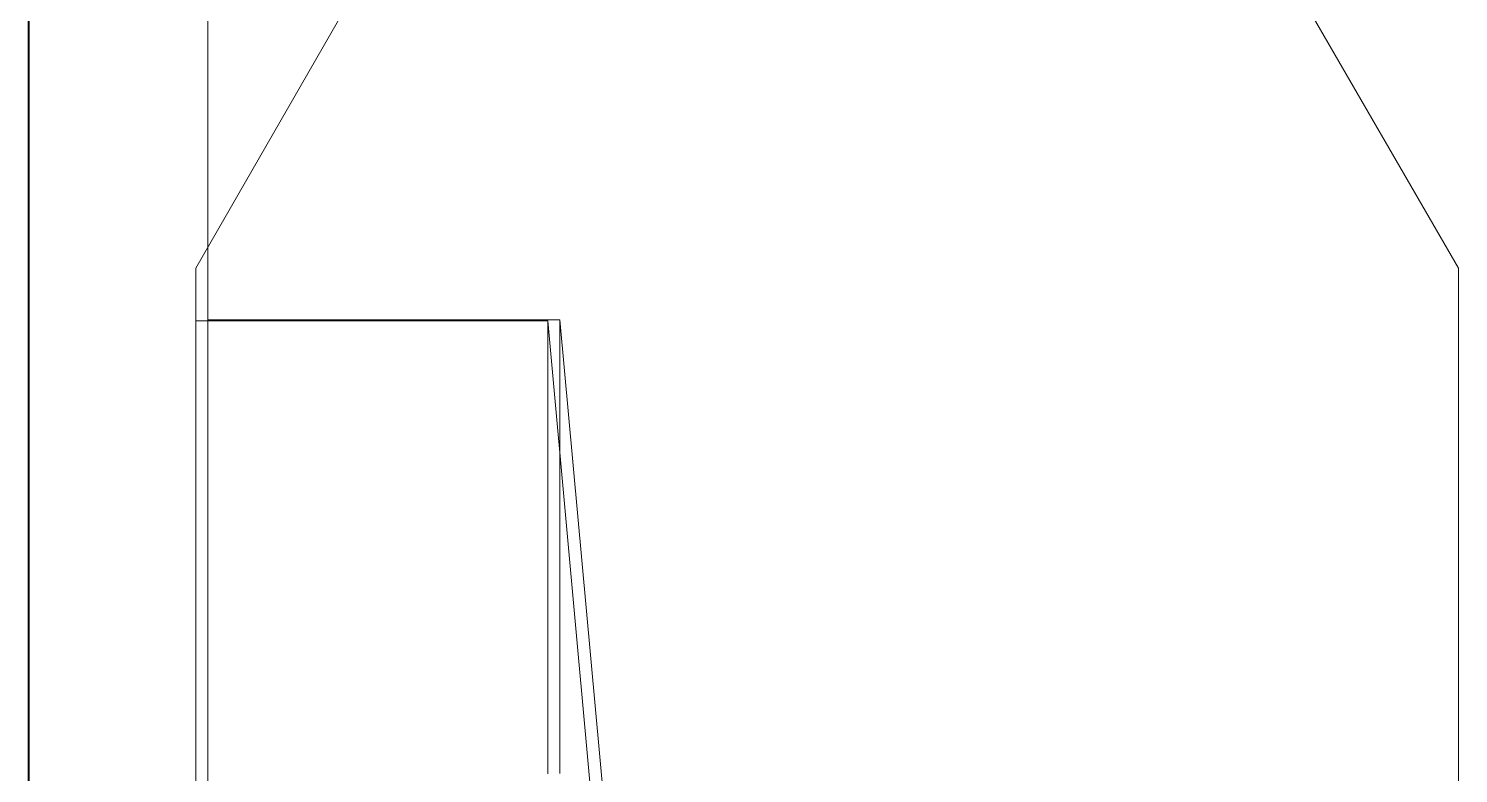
# Model space of a CAD drawing. Extents: x 65572 to 72871, y 30718 to 33858.
# Drawn here: x 66842.891 to 66846.878, y 32305.492 to 32307.57 of the extents above; entities that cross this region are included whole.
import ezdxf

# ---------------------------------------------------------------- set-up
doc = ezdxf.new("R2010")
doc.units = 0
doc.header["$LTSCALE"] = 0.5
doc.header["$MEASUREMENT"] = 0
doc.layers.get('0').update_dxf_attribs({"color": 20, "linetype": 'CONTINUOUS'})
for name, color, linetype, lineweight in [('Framing', 142, 'CONTINUOUS', 13), ('Layout', 154, 'CONTINUOUS', 5), ('Structure', 7, 'CONTINUOUS', 40)]:
    doc.layers.add(name, color=color, linetype=linetype, lineweight=lineweight)

# ---------------------------------------------------------------- blocks, each defined once
blk = doc.blocks.new('12fstg01')
at = {"color": 0, "linetype": 'ByBlock'}
for p, q in [((0.088569, 0.056002), (0.119707, 0.073992)), ((0.119707, 0.073992), (0.163991, 0.073992)), ((0.119707, 0), (0.088569, 0.017898)), ((0.119707, 0), (0.163991, 0))]:
    blk.add_line(p, q, dxfattribs=at)

msp = doc.modelspace()

# ---------------------------------------------------------------- linework, layer by layer
at = {"layer": 'Framing'}
msp.add_line((66843.390623, 32435.914212), (66843.390623, 32239.968035), dxfattribs=at)
at = {"layer": 'Layout', "linetype": 'ByBlock'}
for p, q in [((66843.390623, 32306.757581), (66844.372352, 32306.757581)), ((66845.372352, 32295.757581), (66844.372352, 32306.757581)), ((66843.356537, 32306.755023), (66844.338271, 32306.755023)), ((66844.338271, 32306.755023), (66845.338276, 32295.754969))]:
    msp.add_line(p, q, dxfattribs=at)
msp.add_lwpolyline([(66844.372352, 32306.757581), (66844.372352, 32306.757235), (66844.372352, 32306.756888), (66844.372352, 32306.756542), (66844.372352, 32306.756195), (66844.372352, 32306.755849), (66844.372352, 32306.755502), (66844.372352, 32306.755156), (66844.372352, 32306.754809), (66844.372352, 32306.754463), (66844.372352, 32306.754117), (66844.372352, 32306.75377), (66844.372352, 32306.753424), (66844.372352, 32306.753077), (66844.372352, 32306.752731), (66844.372352, 32306.752384), (66844.372352, 32306.752038), (66844.372352, 32306.751691), (66844.372352, 32306.751345), (66844.372352, 32306.750998), (66844.372352, 32306.750652), (66844.372352, 32306.750306), (66844.372352, 32306.749959), (66844.372352, 32306.749613), (66844.372352, 32306.749266), (66844.372352, 32306.74892), (66844.372352, 32306.748573), (66844.372352, 32306.748227), (66844.372352, 32306.74788), (66844.372352, 32306.747534), (66844.372352, 32306.747187), (66844.372352, 32306.746841), (66844.372352, 32306.746494), (66844.372352, 32306.746148), (66844.372352, 32306.745802), (66844.372352, 32306.745455), (66844.372352, 32306.745109), (66844.372352, 32306.744762), (66844.372352, 32306.744416), (66844.372352, 32306.744069), (66844.372352, 32306.743723), (66844.372352, 32306.743376), (66844.372352, 32306.74303), (66844.372352, 32306.742683), (66844.372352, 32306.742337), (66844.372352, 32306.741991), (66844.372352, 32306.741644), (66844.372352, 32306.741298), (66844.372352, 32306.740951), (66844.372352, 32306.740605), (66844.372352, 32306.740258), (66844.372352, 32306.739912), (66844.372352, 32306.739565), (66844.372352, 32306.739219), (66844.372352, 32306.738872), (66844.372352, 32306.738526), (66844.372352, 32306.73818), (66844.372352, 32306.737833), (66844.372352, 32306.737487), (66844.372352, 32306.73714), (66844.372352, 32306.736794), (66844.372352, 32306.736447), (66844.372352, 32306.736101), (66844.372352, 32306.735754), (66844.372352, 32306.735408), (66844.372352, 32306.735061), (66844.372352, 32306.734715), (66844.372352, 32306.734368), (66844.372352, 32306.734022), (66844.372352, 32306.733676), (66844.372352, 32306.733329), (66844.372352, 32306.732983), (66844.372352, 32306.732636), (66844.372352, 32306.73229), (66844.372352, 32306.731943), (66844.372352, 32306.731597), (66844.372352, 32306.73125), (66844.372352, 32306.730904), (66844.372352, 32306.730557), (66844.372352, 32306.730211), (66844.372352, 32306.729865), (66844.372352, 32306.729518), (66844.372352, 32306.729172), (66844.372352, 32306.728825), (66844.372352, 32306.728479), (66844.372352, 32306.728132), (66844.372352, 32306.727786), (66844.372352, 32306.727439), (66844.372352, 32306.727093), (66844.372352, 32306.726746), (66844.372352, 32306.7264), (66844.372352, 32306.726053), (66844.372352, 32306.725707), (66844.372352, 32306.725361), (66844.372352, 32306.725014), (66844.372352, 32306.724668), (66844.372352, 32306.724321), (66844.372352, 32306.723975), (66844.372352, 32306.723628), (66844.372352, 32306.723282), (66844.372352, 32306.722935), (66844.372352, 32306.722589), (66844.372352, 32306.722242), (66844.372352, 32306.721896), (66844.372352, 32306.72155), (66844.372352, 32306.721203), (66844.372352, 32306.720857), (66844.372352, 32306.72051), (66844.372352, 32306.720164), (66844.372352, 32306.719817), (66844.372352, 32306.719471), (66844.372352, 32306.719124), (66844.372352, 32306.718778), (66844.372352, 32306.718431), (66844.372352, 32306.718085), (66844.372352, 32306.717739), (66844.372352, 32306.717392), (66844.372352, 32306.717046), (66844.372352, 32306.716699), (66844.372352, 32306.716353), (66844.372352, 32306.716006), (66844.372352, 32306.71566), (66844.372352, 32306.715313), (66844.372352, 32306.714967), (66844.372352, 32306.71462), (66844.372352, 32306.714274), (66844.372352, 32306.713927), (66844.372352, 32306.713581), (66844.372352, 32306.713235), (66844.372352, 32306.712888), (66844.372352, 32306.712542), (66844.372352, 32306.712195), (66844.372352, 32306.711849), (66844.372352, 32306.711502), (66844.372352, 32306.711156), (66844.372352, 32306.710809), (66844.372352, 32306.710463), (66844.372352, 32306.710116), (66844.372352, 32306.70977), (66844.372352, 32306.709424), (66844.372352, 32306.709077), (66844.372352, 32306.708731), (66844.372352, 32306.708384), (66844.372352, 32306.708038), (66844.372352, 32306.707691), (66844.372352, 32306.707345), (66844.372352, 32306.706998), (66844.372352, 32306.706652), (66844.372352, 32306.706305), (66844.372352, 32306.705959), (66844.372352, 32306.705613), (66844.372352, 32306.705266), (66844.372352, 32306.70492), (66844.372352, 32306.704573), (66844.372352, 32306.704227), (66844.372352, 32306.70388), (66844.372352, 32306.703534), (66844.372352, 32306.703187), (66844.372352, 32306.702841), (66844.372352, 32306.702494), (66844.372352, 32306.702148), (66844.372352, 32306.701801), (66844.372352, 32306.701455), (66844.372352, 32306.701109), (66844.372352, 32306.700762), (66844.372352, 32306.700416), (66844.372352, 32306.700069), (66844.372352, 32306.699723), (66844.372352, 32306.699376), (66844.372352, 32306.69903), (66844.372352, 32306.698683), (66844.372352, 32306.698337), (66844.372352, 32306.69799), (66844.372352, 32306.697644), (66844.372352, 32306.697298), (66844.372352, 32306.696951), (66844.372352, 32306.696605), (66844.372352, 32306.696258), (66844.372352, 32306.695912), (66844.372352, 32306.695565), (66844.372352, 32306.695219), (66844.372352, 32306.694872), (66844.372352, 32306.694526), (66844.372352, 32306.694179), (66844.372352, 32306.693833), (66844.372352, 32306.693486), (66844.372352, 32306.69314), (66844.372352, 32306.692794), (66844.372352, 32306.692447), (66844.372352, 32306.692101), (66844.372352, 32306.691754), (66844.372352, 32306.691408), (66844.372352, 32306.691061), (66844.372352, 32306.690715), (66844.372352, 32306.690368), (66844.372352, 32306.690022), (66844.372352, 32306.689675), (66844.372352, 32306.689329), (66844.372352, 32306.688983), (66844.372352, 32306.688636), (66844.372352, 32306.68829), (66844.372352, 32306.687943), (66844.372352, 32306.687597), (66844.372352, 32306.68725), (66844.372352, 32306.686904), (66844.372352, 32306.686557), (66844.372352, 32306.686211), (66844.372352, 32306.685864), (66844.372352, 32306.685518), (66844.372352, 32306.685172), (66844.372352, 32306.684825), (66844.372352, 32306.684479), (66844.372352, 32306.684132), (66844.372352, 32306.683786), (66844.372352, 32306.683439), (66844.372352, 32306.683093), (66844.372352, 32306.682746), (66844.372352, 32306.6824), (66844.372352, 32306.681906), (66844.372352, 32306.680871), (66844.372352, 32306.679836), (66844.372352, 32306.678801), (66844.372352, 32306.677766), (66844.372352, 32306.676731), (66844.372352, 32306.675696), (66844.372352, 32306.674661), (66844.372352, 32306.673626), (66844.372352, 32306.672591), (66844.372352, 32306.671556), (66844.372352, 32306.670521), (66844.372352, 32306.669486), (66844.372352, 32306.668451), (66844.372352, 32306.667416), (66844.372352, 32306.666381), (66844.372352, 32306.665346), (66844.372352, 32306.664311), (66844.372352, 32306.663276), (66844.372352, 32306.662241), (66844.372352, 32306.661206), (66844.372352, 32306.660171), (66844.372352, 32306.659136), (66844.372352, 32306.6581), (66844.372352, 32306.657065), (66844.372352, 32306.65603), (66844.372352, 32306.654995), (66844.372352, 32306.65396), (66844.372352, 32306.652925), (66844.372352, 32306.65189), (66844.372352, 32306.650855), (66844.372352, 32306.64982), (66844.372352, 32306.648785), (66844.372352, 32306.64775), (66844.372352, 32306.646715), (66844.372352, 32306.64568), (66844.372352, 32306.644645), (66844.372352, 32306.64361), (66844.372352, 32306.642575), (66844.372352, 32306.64154), (66844.372352, 32306.640505), (66844.372352, 32306.63947), (66844.372352, 32306.638435), (66844.372352, 32306.6374), (66844.372352, 32306.636365), (66844.372352, 32306.63533), (66844.372352, 32306.634295), (66844.372352, 32306.63326), (66844.372352, 32306.632225), (66844.372352, 32306.63119), (66844.372352, 32306.630155), (66844.372352, 32306.62912), (66844.372352, 32306.628085), (66844.372352, 32306.62705), (66844.372352, 32306.626015), (66844.372352, 32306.62498), (66844.372352, 32306.623945), (66844.372352, 32306.62291), (66844.372352, 32306.621875), (66844.372352, 32306.62084), (66844.372352, 32306.619805), (66844.372352, 32306.61877), (66844.372352, 32306.617735), (66844.372352, 32306.6167), (66844.372352, 32306.615665), (66844.372352, 32306.61463), (66844.372352, 32306.613595), (66844.372352, 32306.61256), (66844.372352, 32306.611525), (66844.372352, 32306.61049), (66844.372352, 32306.609455), (66844.372352, 32306.60842), (66844.372352, 32306.607385), (66844.372352, 32306.60635), (66844.372352, 32306.605315), (66844.372352, 32306.60428), (66844.372352, 32306.603245), (66844.372352, 32306.60221), (66844.372352, 32306.601175), (66844.372352, 32306.60014), (66844.372352, 32306.599105), (66844.372352, 32306.59807), (66844.372352, 32306.597035), (66844.372352, 32306.596), (66844.372352, 32306.594965), (66844.372352, 32306.59393), (66844.372352, 32306.592895), (66844.372352, 32306.59186), (66844.372352, 32306.590824), (66844.372352, 32306.589789), (66844.372352, 32306.588754), (66844.372352, 32306.587719), (66844.372352, 32306.586684), (66844.372352, 32306.585649), (66844.372352, 32306.584614), (66844.372352, 32306.583579), (66844.372352, 32306.582544), (66844.372352, 32306.581509), (66844.372352, 32306.580474), (66844.372352, 32306.579439), (66844.372352, 32306.578404), (66844.372352, 32306.577369), (66844.372352, 32306.576334), (66844.372352, 32306.575299), (66844.372352, 32306.574264), (66844.372352, 32306.573229), (66844.372352, 32306.572194), (66844.372352, 32306.571159), (66844.372352, 32306.570124), (66844.372352, 32306.569089), (66844.372352, 32306.568054), (66844.372352, 32306.567019), (66844.372352, 32306.565984), (66844.372352, 32306.564949), (66844.372352, 32306.563914), (66844.372352, 32306.562879), (66844.372352, 32306.561844), (66844.372352, 32306.560809), (66844.372352, 32306.559774), (66844.372352, 32306.558739), (66844.372352, 32306.557704), (66844.372352, 32306.556669), (66844.372352, 32306.555634), (66844.372352, 32306.554599), (66844.372352, 32306.553564), (66844.372352, 32306.552529), (66844.372352, 32306.551494), (66844.372352, 32306.550459), (66844.372352, 32306.549424), (66844.372352, 32306.548389), (66844.372352, 32306.547354), (66844.372352, 32306.546319), (66844.372352, 32306.545284), (66844.372352, 32306.544249), (66844.372352, 32306.543214), (66844.372352, 32306.542179), (66844.372352, 32306.541144), (66844.372352, 32306.540109), (66844.372352, 32306.539074), (66844.372352, 32306.538039), (66844.372352, 32306.537004), (66844.372352, 32306.535969), (66844.372352, 32306.534934), (66844.372352, 32306.533899), (66844.372352, 32306.532864), (66844.372352, 32306.531829), (66844.372352, 32306.530794), (66844.372352, 32306.529759), (66844.372352, 32306.528724), (66844.372352, 32306.527689), (66844.372352, 32306.526654), (66844.372352, 32306.525619), (66844.372352, 32306.524584), (66844.372352, 32306.523548), (66844.372352, 32306.522513), (66844.372352, 32306.521478), (66844.372352, 32306.520443), (66844.372352, 32306.519408), (66844.372352, 32306.518373), (66844.372352, 32306.517338), (66844.372352, 32306.516303), (66844.372352, 32306.515268), (66844.372352, 32306.514233), (66844.372352, 32306.513198), (66844.372352, 32306.512163), (66844.372352, 32306.511128), (66844.372352, 32306.510093), (66844.372352, 32306.509058), (66844.372352, 32306.508023), (66844.372352, 32306.506988), (66844.372352, 32306.505953), (66844.372352, 32306.504918), (66844.372352, 32306.503883), (66844.372352, 32306.502848), (66844.372352, 32306.501813), (66844.372352, 32306.500778), (66844.372352, 32306.499743), (66844.372352, 32306.498708), (66844.372352, 32306.497673), (66844.372352, 32306.496638), (66844.372352, 32306.495603), (66844.372352, 32306.494568), (66844.372352, 32306.493533), (66844.372352, 32306.492498), (66844.372352, 32306.491463), (66844.372352, 32306.490428), (66844.372352, 32306.489393), (66844.372352, 32306.488358), (66844.372352, 32306.487323), (66844.372352, 32306.486288), (66844.372352, 32306.485253), (66844.372352, 32306.484218), (66844.372352, 32306.483183), (66844.372352, 32306.482148), (66844.372352, 32306.481113), (66844.372352, 32306.480078), (66844.372352, 32306.479043), (66844.372352, 32306.478008), (66844.372352, 32306.476973), (66844.372352, 32306.475938), (66844.372352, 32306.474903), (66844.372352, 32306.473868), (66844.372352, 32306.472833), (66844.372352, 32306.471798), (66844.372352, 32306.470763), (66844.372352, 32306.469728), (66844.372352, 32306.468693), (66844.372352, 32306.467658), (66844.372352, 32306.466623), (66844.372352, 32306.465588), (66844.372352, 32306.464553), (66844.372352, 32306.463518), (66844.372352, 32306.462483), (66844.372352, 32306.461448), (66844.372352, 32306.460413), (66844.372352, 32306.459378), (66844.372352, 32306.458343), (66844.372352, 32306.457308), (66844.372352, 32306.455983), (66844.372352, 32306.454272), (66844.372352, 32306.452562), (66844.372352, 32306.450851), (66844.372352, 32306.449141), (66844.372352, 32306.44743), (66844.372352, 32306.44572), (66844.372352, 32306.444009), (66844.372352, 32306.442299), (66844.372352, 32306.440588), (66844.372352, 32306.438877), (66844.372352, 32306.437167), (66844.372352, 32306.435456), (66844.372352, 32306.433746), (66844.372352, 32306.432035), (66844.372352, 32306.430325), (66844.372352, 32306.428614), (66844.372352, 32306.426903), (66844.372352, 32306.425193), (66844.372352, 32306.423482), (66844.372352, 32306.421772), (66844.372352, 32306.420061), (66844.372352, 32306.418351), (66844.372352, 32306.41664), (66844.372352, 32306.41493), (66844.372352, 32306.413219), (66844.372352, 32306.411508), (66844.372352, 32306.409798), (66844.372352, 32306.408087), (66844.372352, 32306.406377), (66844.372352, 32306.404666), (66844.372352, 32306.402956), (66844.372352, 32306.401245), (66844.372352, 32306.399535), (66844.372352, 32306.397824), (66844.372352, 32306.396113), (66844.372352, 32306.394403), (66844.372352, 32306.392692), (66844.372352, 32306.390982), (66844.372352, 32306.389271), (66844.372352, 32306.387561), (66844.372352, 32306.38585), (66844.372352, 32306.38414), (66844.372352, 32306.382429), (66844.372352, 32306.380718), (66844.372352, 32306.379008), (66844.372352, 32306.377297), (66844.372352, 32306.375587), (66844.372352, 32306.373876), (66844.372352, 32306.372166), (66844.372352, 32306.370455), (66844.372352, 32306.368745), (66844.372352, 32306.367034), (66844.372352, 32306.365323), (66844.372352, 32306.363613), (66844.372352, 32306.361902), (66844.372352, 32306.360192), (66844.372352, 32306.358481), (66844.372352, 32306.356771), (66844.372352, 32306.35506), (66844.372352, 32306.35335), (66844.372352, 32306.351639), (66844.372352, 32306.349928), (66844.372352, 32306.348218), (66844.372352, 32306.346507), (66844.372352, 32306.344797), (66844.372352, 32306.343086), (66844.372352, 32306.341376), (66844.372352, 32306.339665), (66844.372352, 32306.337955), (66844.372352, 32306.336244), (66844.372352, 32306.334533), (66844.372352, 32306.332823), (66844.372352, 32306.331112), (66844.372352, 32306.329402), (66844.372352, 32306.327691), (66844.372352, 32306.325981), (66844.372352, 32306.32427), (66844.372352, 32306.322559), (66844.372352, 32306.320849), (66844.372352, 32306.319138), (66844.372352, 32306.317428), (66844.372352, 32306.315717), (66844.372352, 32306.314007), (66844.372352, 32306.312296), (66844.372352, 32306.310586), (66844.372352, 32306.308875), (66844.372352, 32306.307164), (66844.372352, 32306.305454), (66844.372352, 32306.303743), (66844.372352, 32306.302033), (66844.372352, 32306.300322), (66844.372352, 32306.298612), (66844.372352, 32306.296901), (66844.372352, 32306.295191), (66844.372352, 32306.29348), (66844.372352, 32306.291769), (66844.372352, 32306.290059), (66844.372352, 32306.288348), (66844.372352, 32306.286638), (66844.372352, 32306.284927), (66844.372352, 32306.283217), (66844.372352, 32306.281506), (66844.372352, 32306.279796), (66844.372352, 32306.278085), (66844.372352, 32306.276374), (66844.372352, 32306.274664), (66844.372352, 32306.272953), (66844.372352, 32306.271243), (66844.372352, 32306.269532), (66844.372352, 32306.267822), (66844.372352, 32306.266111), (66844.372352, 32306.264401), (66844.372352, 32306.26269), (66844.372352, 32306.260979), (66844.372352, 32306.259269), (66844.372352, 32306.257558), (66844.372352, 32306.255848), (66844.372352, 32306.254137), (66844.372352, 32306.252427), (66844.372352, 32306.250716), (66844.372352, 32306.249006), (66844.372352, 32306.247295), (66844.372352, 32306.245584), (66844.372352, 32306.243874), (66844.372352, 32306.242163), (66844.372352, 32306.240453), (66844.372352, 32306.238742), (66844.372352, 32306.237032), (66844.372352, 32306.235321), (66844.372352, 32306.23361), (66844.372352, 32306.2319), (66844.372352, 32306.230189), (66844.372352, 32306.228479), (66844.372352, 32306.226768), (66844.372352, 32306.225058), (66844.372352, 32306.223347), (66844.372352, 32306.221637), (66844.372352, 32306.219926), (66844.372352, 32306.218215), (66844.372352, 32306.216505), (66844.372352, 32306.214794), (66844.372352, 32306.213084), (66844.372352, 32306.211373), (66844.372352, 32306.209663), (66844.372352, 32306.207952), (66844.372352, 32306.206242), (66844.372352, 32306.204531), (66844.372352, 32306.20282), (66844.372352, 32306.20111), (66844.372352, 32306.199399), (66844.372352, 32306.197689), (66844.372352, 32306.195978), (66844.372352, 32306.194268), (66844.372352, 32306.192557), (66844.372352, 32306.190847), (66844.372352, 32306.189136), (66844.372352, 32306.187425), (66844.372352, 32306.185715), (66844.372352, 32306.184004), (66844.372352, 32306.182294), (66844.372352, 32306.180583), (66844.372352, 32306.178873), (66844.372352, 32306.177162), (66844.372352, 32306.175452), (66844.372352, 32306.173741), (66844.372352, 32306.17203), (66844.372352, 32306.17032), (66844.372352, 32306.168609), (66844.372352, 32306.166899), (66844.372352, 32306.165188), (66844.372352, 32306.163478), (66844.372352, 32306.161767), (66844.372352, 32306.160057), (66844.372352, 32306.158346), (66844.372352, 32306.156635), (66844.372352, 32306.154925), (66844.372352, 32306.153214), (66844.372352, 32306.151504), (66844.372352, 32306.149793), (66844.372352, 32306.148083), (66844.372352, 32306.146372), (66844.372352, 32306.144662), (66844.372352, 32306.142951), (66844.372352, 32306.14124), (66844.372352, 32306.13953), (66844.372352, 32306.137819), (66844.372352, 32306.136109), (66844.372352, 32306.134398), (66844.372352, 32306.132688), (66844.372352, 32306.130977), (66844.372352, 32306.129266), (66844.372352, 32306.127556), (66844.372352, 32306.125845), (66844.372352, 32306.124135), (66844.372352, 32306.122424), (66844.372352, 32306.120714), (66844.372352, 32306.119003), (66844.372352, 32306.117293), (66844.372352, 32306.115582), (66844.372352, 32306.113871), (66844.372352, 32306.112161), (66844.372352, 32306.11045), (66844.372352, 32306.10874), (66844.372352, 32306.107029), (66844.372352, 32306.105319), (66844.372352, 32306.103608), (66844.372352, 32306.101898), (66844.372352, 32306.100187), (66844.372352, 32306.098476), (66844.372352, 32306.096766), (66844.372352, 32306.095055), (66844.372352, 32306.093345), (66844.372352, 32306.091634), (66844.372352, 32306.089924), (66844.372352, 32306.088213), (66844.372352, 32306.086503), (66844.372352, 32306.084792), (66844.372352, 32306.082661), (66844.372352, 32306.080296), (66844.372352, 32306.077932), (66844.372352, 32306.075567), (66844.372352, 32306.073203), (66844.372352, 32306.070838), (66844.372352, 32306.068473), (66844.372352, 32306.066109), (66844.372352, 32306.063744), (66844.372352, 32306.06138), (66844.372352, 32306.059015), (66844.372352, 32306.056651), (66844.372352, 32306.054286), (66844.372352, 32306.051921), (66844.372352, 32306.049557), (66844.372352, 32306.047192), (66844.372352, 32306.044828), (66844.372352, 32306.042463), (66844.372352, 32306.040098), (66844.372352, 32306.037734), (66844.372352, 32306.035369), (66844.372352, 32306.033005), (66844.372352, 32306.03064), (66844.372352, 32306.028275), (66844.372352, 32306.025911), (66844.372352, 32306.023546), (66844.372352, 32306.021182), (66844.372352, 32306.018817), (66844.372352, 32306.016453), (66844.372352, 32306.014088), (66844.372352, 32306.011723), (66844.372352, 32306.009359), (66844.372352, 32306.006994), (66844.372352, 32306.00463), (66844.372352, 32306.002265), (66844.372352, 32305.9999), (66844.372352, 32305.997536), (66844.372352, 32305.995171), (66844.372352, 32305.992807), (66844.372352, 32305.990442), (66844.372352, 32305.988077), (66844.372352, 32305.985713), (66844.372352, 32305.983348), (66844.372352, 32305.980984), (66844.372352, 32305.978619), (66844.372352, 32305.976255), (66844.372352, 32305.97389), (66844.372352, 32305.971525), (66844.372352, 32305.969161), (66844.372352, 32305.966796), (66844.372352, 32305.964432), (66844.372352, 32305.962067), (66844.372352, 32305.959702), (66844.372352, 32305.957338), (66844.372352, 32305.954973), (66844.372352, 32305.952609), (66844.372352, 32305.950244), (66844.372352, 32305.947879), (66844.372352, 32305.945515), (66844.372352, 32305.94315), (66844.372352, 32305.940786), (66844.372352, 32305.938421), (66844.372352, 32305.936057), (66844.372352, 32305.933692), (66844.372352, 32305.931327), (66844.372352, 32305.928963), (66844.372352, 32305.926598), (66844.372352, 32305.924234), (66844.372352, 32305.921869), (66844.372352, 32305.919504), (66844.372352, 32305.91714), (66844.372352, 32305.914775), (66844.372352, 32305.912411), (66844.372352, 32305.910046), (66844.372352, 32305.907681), (66844.372352, 32305.905317), (66844.372352, 32305.902952), (66844.372352, 32305.900588), (66844.372352, 32305.898223), (66844.372352, 32305.895859), (66844.372352, 32305.893494), (66844.372352, 32305.891129), (66844.372352, 32305.888765), (66844.372352, 32305.8864), (66844.372352, 32305.884036), (66844.372352, 32305.881671), (66844.372352, 32305.879306), (66844.372352, 32305.876942), (66844.372352, 32305.874577), (66844.372352, 32305.872213), (66844.372352, 32305.869848), (66844.372352, 32305.867483), (66844.372352, 32305.865119), (66844.372352, 32305.862754), (66844.372352, 32305.86039), (66844.372352, 32305.858025), (66844.372352, 32305.855661), (66844.372352, 32305.853296), (66844.372352, 32305.850931), (66844.372352, 32305.848567), (66844.372352, 32305.846202), (66844.372352, 32305.843838), (66844.372352, 32305.841473), (66844.372352, 32305.839108), (66844.372352, 32305.836744), (66844.372352, 32305.834379), (66844.372352, 32305.832015), (66844.372352, 32305.82965), (66844.372352, 32305.827285), (66844.372352, 32305.824921), (66844.372352, 32305.822556), (66844.372352, 32305.820192), (66844.372352, 32305.817827), (66844.372352, 32305.815463), (66844.372352, 32305.813098), (66844.372352, 32305.810733), (66844.372352, 32305.808369), (66844.372352, 32305.806004), (66844.372352, 32305.80364), (66844.372352, 32305.801275), (66844.372352, 32305.79891), (66844.372352, 32305.796546), (66844.372352, 32305.794181), (66844.372352, 32305.791817), (66844.372352, 32305.789452), (66844.372352, 32305.787087), (66844.372352, 32305.784723), (66844.372352, 32305.782358), (66844.372352, 32305.779994), (66844.372352, 32305.777629), (66844.372352, 32305.775265), (66844.372352, 32305.7729), (66844.372352, 32305.770535), (66844.372352, 32305.768171), (66844.372352, 32305.765806), (66844.372352, 32305.763442), (66844.372352, 32305.761077), (66844.372352, 32305.758712), (66844.372352, 32305.756348), (66844.372352, 32305.753983), (66844.372352, 32305.751619), (66844.372352, 32305.749254), (66844.372352, 32305.746889), (66844.372352, 32305.744525), (66844.372352, 32305.74216), (66844.372352, 32305.739796), (66844.372352, 32305.737431), (66844.372352, 32305.735067), (66844.372352, 32305.732702), (66844.372352, 32305.730337), (66844.372352, 32305.727973), (66844.372352, 32305.725608), (66844.372352, 32305.723244), (66844.372352, 32305.720879), (66844.372352, 32305.718514), (66844.372352, 32305.71615), (66844.372352, 32305.713785), (66844.372352, 32305.711421), (66844.372352, 32305.709056), (66844.372352, 32305.706691), (66844.372352, 32305.704327), (66844.372352, 32305.701962), (66844.372352, 32305.699598), (66844.372352, 32305.697233), (66844.372352, 32305.694869), (66844.372352, 32305.692504), (66844.372352, 32305.690139), (66844.372352, 32305.687775), (66844.372352, 32305.68541), (66844.372352, 32305.683046), (66844.372352, 32305.680681), (66844.372352, 32305.678316), (66844.372352, 32305.675952), (66844.372352, 32305.673587), (66844.372352, 32305.671223), (66844.372352, 32305.668858), (66844.372352, 32305.666493), (66844.372352, 32305.664129), (66844.372352, 32305.661764), (66844.372352, 32305.6594), (66844.372352, 32305.657035), (66844.372352, 32305.654671), (66844.372352, 32305.652306), (66844.372352, 32305.649941), (66844.372352, 32305.647577), (66844.372352, 32305.645212), (66844.372352, 32305.642848), (66844.372352, 32305.640483), (66844.372352, 32305.638118), (66844.372352, 32305.635754), (66844.372352, 32305.633389), (66844.372352, 32305.631025), (66844.372352, 32305.62866), (66844.372352, 32305.626295), (66844.372352, 32305.623931), (66844.372352, 32305.621566), (66844.372352, 32305.619202), (66844.372352, 32305.616837), (66844.372352, 32305.614473), (66844.372352, 32305.612108), (66844.372352, 32305.609743), (66844.372352, 32305.607379), (66844.372352, 32305.605014), (66844.372352, 32305.60265), (66844.372352, 32305.600285), (66844.372352, 32305.59792), (66844.372352, 32305.595556), (66844.372352, 32305.593191), (66844.372352, 32305.590827), (66844.372352, 32305.588462), (66844.372352, 32305.586097), (66844.372352, 32305.583733), (66844.372352, 32305.581368), (66844.372352, 32305.579004), (66844.372352, 32305.576639), (66844.372352, 32305.574275), (66844.372352, 32305.57191), (66844.372352, 32305.569545), (66844.372352, 32305.566646), (66844.372352, 32305.563657), (66844.372352, 32305.560668), (66844.372352, 32305.557679), (66844.372352, 32305.55469), (66844.372352, 32305.551701), (66844.372352, 32305.548712), (66844.372352, 32305.545723), (66844.372352, 32305.542735), (66844.372352, 32305.539746), (66844.372352, 32305.536757), (66844.372352, 32305.533768), (66844.372352, 32305.530779), (66844.372352, 32305.52779), (66844.372352, 32305.524801), (66844.372352, 32305.521812), (66844.372352, 32305.518824), (66844.372352, 32305.515835), (66844.372352, 32305.512846), (66844.372352, 32305.509857), (66844.372352, 32305.506868), (66844.372352, 32305.503879), (66844.372352, 32305.50089), (66844.372352, 32305.497901), (66844.372352, 32305.494912), (66844.372352, 32305.491924)], dxfattribs=at)
at = {"layer": 'Layout', "linetype": 'ByBlock', "flags": 128}
msp.add_lwpolyline([(66844.338271, 32306.755023), (66844.338271, 32306.754332), (66844.338271, 32306.753642), (66844.338271, 32306.752951), (66844.338271, 32306.75226), (66844.338271, 32306.751569), (66844.338271, 32306.750878), (66844.338271, 32306.750187), (66844.338271, 32306.749496), (66844.338271, 32306.748806), (66844.338271, 32306.748115), (66844.338271, 32306.747424), (66844.338271, 32306.746733), (66844.338271, 32306.746042), (66844.338271, 32306.745351), (66844.338271, 32306.744661), (66844.338271, 32306.74397), (66844.338271, 32306.743279), (66844.338271, 32306.742588), (66844.338271, 32306.741897), (66844.338271, 32306.741206), (66844.338271, 32306.740515), (66844.338271, 32306.739825), (66844.338271, 32306.739134), (66844.338271, 32306.738443), (66844.338271, 32306.737752), (66844.338271, 32306.737061), (66844.338271, 32306.73637), (66844.338271, 32306.735679), (66844.338271, 32306.734989), (66844.338271, 32306.734298), (66844.338271, 32306.733607), (66844.338271, 32306.732916), (66844.338271, 32306.732225), (66844.338271, 32306.731534), (66844.338271, 32306.730843), (66844.338271, 32306.730153), (66844.338271, 32306.729462), (66844.338271, 32306.728771), (66844.338271, 32306.72808), (66844.338271, 32306.727389), (66844.338271, 32306.726698), (66844.338271, 32306.726007), (66844.338271, 32306.725317), (66844.338271, 32306.724626), (66844.338271, 32306.723935), (66844.338271, 32306.723244), (66844.338271, 32306.722553), (66844.338271, 32306.721862), (66844.338271, 32306.721172), (66844.338271, 32306.720481), (66844.338271, 32306.71979), (66844.338271, 32306.719099), (66844.338271, 32306.718408), (66844.338271, 32306.717717), (66844.338271, 32306.717026), (66844.338271, 32306.716336), (66844.338271, 32306.715645), (66844.338271, 32306.714954), (66844.338271, 32306.714263), (66844.338271, 32306.713572), (66844.338271, 32306.712881), (66844.338271, 32306.71219), (66844.338271, 32306.7115), (66844.338271, 32306.710809), (66844.338271, 32306.710118), (66844.338271, 32306.709427), (66844.338271, 32306.708736), (66844.338271, 32306.708045), (66844.338271, 32306.707354), (66844.338271, 32306.706664), (66844.338271, 32306.705973), (66844.338271, 32306.705282), (66844.338271, 32306.704591), (66844.338271, 32306.7039), (66844.338271, 32306.703209), (66844.338271, 32306.702518), (66844.338271, 32306.701828), (66844.338271, 32306.701137), (66844.338271, 32306.700446), (66844.338271, 32306.699755), (66844.338271, 32306.699064), (66844.338271, 32306.698373), (66844.338271, 32306.697683), (66844.338271, 32306.696992), (66844.338271, 32306.696301), (66844.338271, 32306.69561), (66844.338271, 32306.694919), (66844.338271, 32306.694228), (66844.338271, 32306.693537), (66844.338271, 32306.692847), (66844.338271, 32306.692156), (66844.338271, 32306.691465), (66844.338271, 32306.690774), (66844.338271, 32306.690083), (66844.338271, 32306.689392), (66844.338271, 32306.688701), (66844.338271, 32306.688011), (66844.338271, 32306.68732), (66844.338271, 32306.686629), (66844.338271, 32306.685938), (66844.338271, 32306.685247), (66844.338271, 32306.684556), (66844.338271, 32306.683865), (66844.338271, 32306.683175), (66844.338271, 32306.682484), (66844.338271, 32306.681793), (66844.338271, 32306.681102), (66844.338271, 32306.680411), (66844.338271, 32306.67972), (66844.338271, 32306.679029), (66844.338271, 32306.678339), (66844.338271, 32306.677648), (66844.338271, 32306.676957), (66844.338271, 32306.676266), (66844.338271, 32306.675575), (66844.338271, 32306.674884), (66844.338271, 32306.674193), (66844.338271, 32306.673503), (66844.338271, 32306.672812), (66844.338271, 32306.672121), (66844.338271, 32306.67143), (66844.338271, 32306.670739), (66844.338271, 32306.670048), (66844.338271, 32306.669358), (66844.338271, 32306.668667), (66844.338271, 32306.667976), (66844.338271, 32306.667285), (66844.338271, 32306.666594), (66844.338271, 32306.665903), (66844.338271, 32306.665212), (66844.338271, 32306.664522), (66844.338271, 32306.663831), (66844.338271, 32306.66314), (66844.338271, 32306.662449), (66844.338271, 32306.661758), (66844.338271, 32306.661067), (66844.338271, 32306.660376), (66844.338271, 32306.659686), (66844.338271, 32306.658995), (66844.338271, 32306.658304), (66844.338271, 32306.657613), (66844.338271, 32306.656922), (66844.338271, 32306.656231), (66844.338271, 32306.65554), (66844.338271, 32306.65485), (66844.338271, 32306.654159), (66844.338271, 32306.653468), (66844.338271, 32306.652777), (66844.338271, 32306.652086), (66844.338271, 32306.651395), (66844.338271, 32306.650704), (66844.338271, 32306.650014), (66844.338271, 32306.649323), (66844.338271, 32306.648632), (66844.338271, 32306.647941), (66844.338271, 32306.64725), (66844.338271, 32306.646559), (66844.338271, 32306.645869), (66844.338271, 32306.645178), (66844.338271, 32306.644487), (66844.338271, 32306.643796), (66844.338271, 32306.643105), (66844.338271, 32306.642414), (66844.338271, 32306.641723), (66844.338271, 32306.641033), (66844.338271, 32306.640342), (66844.338271, 32306.639651), (66844.338271, 32306.63896), (66844.338271, 32306.638269), (66844.338271, 32306.637578), (66844.338271, 32306.636887), (66844.338271, 32306.636197), (66844.338271, 32306.635506), (66844.338271, 32306.634815), (66844.338271, 32306.634124), (66844.338271, 32306.633433), (66844.338271, 32306.632742), (66844.338271, 32306.632051), (66844.338271, 32306.631361), (66844.338271, 32306.63067), (66844.338271, 32306.629979), (66844.338271, 32306.629288), (66844.338271, 32306.628597), (66844.338271, 32306.627906), (66844.338271, 32306.627215), (66844.338271, 32306.626525), (66844.338271, 32306.625834), (66844.338271, 32306.625143), (66844.338271, 32306.624452), (66844.338271, 32306.623761), (66844.338271, 32306.62307), (66844.338271, 32306.62238), (66844.338271, 32306.621689), (66844.338271, 32306.620998), (66844.338271, 32306.620307), (66844.338271, 32306.619616), (66844.338271, 32306.618925), (66844.338271, 32306.618234), (66844.338271, 32306.617544), (66844.338271, 32306.616853), (66844.338271, 32306.616162), (66844.338271, 32306.615471), (66844.338271, 32306.61478), (66844.338271, 32306.614089), (66844.338271, 32306.613398), (66844.338271, 32306.612708), (66844.338271, 32306.612017), (66844.338271, 32306.611326), (66844.338271, 32306.610635), (66844.338271, 32306.609944), (66844.338271, 32306.609253), (66844.338271, 32306.608562), (66844.338271, 32306.607872), (66844.338271, 32306.607181), (66844.338271, 32306.60649), (66844.338271, 32306.605799), (66844.338271, 32306.605108), (66844.338271, 32306.604417), (66844.338271, 32306.603726), (66844.338271, 32306.603036), (66844.338271, 32306.602345), (66844.338271, 32306.601654), (66844.338271, 32306.600963), (66844.338271, 32306.600272), (66844.338271, 32306.599581), (66844.338271, 32306.598891), (66844.338271, 32306.5982), (66844.338271, 32306.597509), (66844.338271, 32306.596818), (66844.338271, 32306.596127), (66844.338271, 32306.595436), (66844.338271, 32306.594745), (66844.338271, 32306.594055), (66844.338271, 32306.593364), (66844.338271, 32306.592673), (66844.338271, 32306.591982), (66844.338271, 32306.591291), (66844.338271, 32306.5906), (66844.338271, 32306.589909), (66844.338271, 32306.589219), (66844.338271, 32306.588528), (66844.338271, 32306.587837), (66844.338271, 32306.587146), (66844.338271, 32306.586455), (66844.338271, 32306.585764), (66844.338271, 32306.585073), (66844.338271, 32306.584383), (66844.338271, 32306.583692), (66844.338271, 32306.583001), (66844.338271, 32306.58231), (66844.338271, 32306.581619), (66844.338271, 32306.580928), (66844.338271, 32306.580237), (66844.338271, 32306.579547), (66844.338271, 32306.578856), (66844.338271, 32306.578165), (66844.338271, 32306.577474), (66844.338271, 32306.576783), (66844.338271, 32306.576092), (66844.338271, 32306.575402), (66844.338271, 32306.574711), (66844.338271, 32306.57402), (66844.338271, 32306.573329), (66844.338271, 32306.572638), (66844.338271, 32306.571947), (66844.338271, 32306.571256), (66844.338271, 32306.570566), (66844.338271, 32306.569875), (66844.338271, 32306.569184), (66844.338271, 32306.568493), (66844.338271, 32306.567802), (66844.338271, 32306.567111), (66844.338271, 32306.56642), (66844.338271, 32306.56573), (66844.338271, 32306.565039), (66844.338271, 32306.564348), (66844.338271, 32306.563657), (66844.338271, 32306.562966), (66844.338271, 32306.562275), (66844.338271, 32306.561584), (66844.338271, 32306.560894), (66844.338271, 32306.560203), (66844.338271, 32306.559512), (66844.338271, 32306.558821), (66844.338271, 32306.55813), (66844.338271, 32306.557439), (66844.338271, 32306.556748), (66844.338271, 32306.556058), (66844.338271, 32306.555367), (66844.338271, 32306.554676), (66844.338271, 32306.553985), (66844.338271, 32306.553294), (66844.338271, 32306.552603), (66844.338271, 32306.551912), (66844.338271, 32306.551222), (66844.338271, 32306.550531), (66844.338271, 32306.54984), (66844.338271, 32306.549149), (66844.338271, 32306.548458), (66844.338271, 32306.547767), (66844.338271, 32306.547077), (66844.338271, 32306.546386), (66844.338271, 32306.545695), (66844.338271, 32306.545004), (66844.338271, 32306.544313), (66844.338271, 32306.543622), (66844.338271, 32306.542931), (66844.338271, 32306.542241), (66844.338271, 32306.54155), (66844.338271, 32306.540859), (66844.338271, 32306.540168), (66844.338271, 32306.539477), (66844.338271, 32306.538786), (66844.338271, 32306.538095), (66844.338271, 32306.537405), (66844.338271, 32306.536714), (66844.338271, 32306.536023), (66844.338271, 32306.535332), (66844.338271, 32306.534641), (66844.338271, 32306.53395), (66844.338271, 32306.533259), (66844.338271, 32306.532569), (66844.338271, 32306.531878), (66844.338271, 32306.531187), (66844.338271, 32306.530496), (66844.338271, 32306.529805), (66844.338271, 32306.529114), (66844.338271, 32306.528423), (66844.338271, 32306.527733), (66844.338271, 32306.527042), (66844.338271, 32306.526351), (66844.338271, 32306.52566), (66844.338271, 32306.524969), (66844.338271, 32306.524278), (66844.338271, 32306.523588), (66844.338271, 32306.522897), (66844.338271, 32306.522206), (66844.338271, 32306.521515), (66844.338271, 32306.520824), (66844.338271, 32306.520133), (66844.338271, 32306.519442), (66844.338271, 32306.518752), (66844.338271, 32306.518061), (66844.338271, 32306.51737), (66844.338271, 32306.516679), (66844.338271, 32306.515988), (66844.338271, 32306.515297), (66844.338271, 32306.514606), (66844.338271, 32306.513916), (66844.338271, 32306.513225), (66844.338271, 32306.512534), (66844.338271, 32306.511843), (66844.338271, 32306.511152), (66844.338271, 32306.510461), (66844.338271, 32306.50977), (66844.338271, 32306.50908), (66844.338271, 32306.508389), (66844.338271, 32306.507698), (66844.338271, 32306.507007), (66844.338271, 32306.506316), (66844.338271, 32306.505625), (66844.338271, 32306.504934), (66844.338271, 32306.504244), (66844.338271, 32306.503553), (66844.338271, 32306.502862), (66844.338271, 32306.502171), (66844.338271, 32306.50148), (66844.338271, 32306.500789), (66844.338271, 32306.500099), (66844.338271, 32306.499408), (66844.338271, 32306.498717), (66844.338271, 32306.498026), (66844.338271, 32306.497335), (66844.338271, 32306.496644), (66844.338271, 32306.495953), (66844.338271, 32306.495263), (66844.338271, 32306.494572), (66844.338271, 32306.493881), (66844.338271, 32306.49319), (66844.338271, 32306.492499), (66844.338271, 32306.491808), (66844.338271, 32306.491117), (66844.338271, 32306.490427), (66844.338271, 32306.489736), (66844.338271, 32306.489045), (66844.338271, 32306.488354), (66844.338271, 32306.487663), (66844.338271, 32306.486972), (66844.338271, 32306.486281), (66844.338271, 32306.485591), (66844.338271, 32306.4849), (66844.338271, 32306.484209), (66844.338271, 32306.483518), (66844.338271, 32306.482827), (66844.338271, 32306.482136), (66844.338271, 32306.481445), (66844.338271, 32306.480755), (66844.338271, 32306.480064), (66844.338271, 32306.479373), (66844.338271, 32306.478682), (66844.338271, 32306.477991), (66844.338271, 32306.4773), (66844.338271, 32306.47661), (66844.338271, 32306.475919), (66844.338271, 32306.475228), (66844.338271, 32306.474537), (66844.338271, 32306.473846), (66844.338271, 32306.473155), (66844.338271, 32306.472464), (66844.338271, 32306.471774), (66844.338271, 32306.471083), (66844.338271, 32306.470392), (66844.338271, 32306.469701), (66844.338271, 32306.46901), (66844.338271, 32306.468319), (66844.338271, 32306.467628), (66844.338271, 32306.466938), (66844.338271, 32306.466247), (66844.338271, 32306.465556), (66844.338271, 32306.464865), (66844.338271, 32306.464174), (66844.338271, 32306.463483), (66844.338271, 32306.462792), (66844.338271, 32306.462102), (66844.338271, 32306.461411), (66844.338271, 32306.46072), (66844.338271, 32306.460029), (66844.338271, 32306.459338), (66844.338271, 32306.458647), (66844.338271, 32306.457956), (66844.338271, 32306.457266), (66844.338271, 32306.456575), (66844.338271, 32306.455884), (66844.338271, 32306.455193), (66844.338271, 32306.454502), (66844.338271, 32306.453138), (66844.338271, 32306.4511), (66844.338271, 32306.449062), (66844.338271, 32306.447024), (66844.338271, 32306.444986), (66844.338271, 32306.442948), (66844.338271, 32306.44091), (66844.338271, 32306.438872), (66844.338271, 32306.436834), (66844.338271, 32306.434797), (66844.338271, 32306.432759), (66844.338271, 32306.430721), (66844.338271, 32306.428683), (66844.338271, 32306.426645), (66844.338271, 32306.424607), (66844.338271, 32306.422569), (66844.338271, 32306.420531), (66844.338271, 32306.418493), (66844.338271, 32306.416455), (66844.338271, 32306.414417), (66844.338271, 32306.412379), (66844.338271, 32306.410342), (66844.338271, 32306.408304), (66844.338271, 32306.406266), (66844.338271, 32306.404228), (66844.338271, 32306.40219), (66844.338271, 32306.400152), (66844.338271, 32306.398114), (66844.338271, 32306.396076), (66844.338271, 32306.394038), (66844.338271, 32306.392), (66844.338271, 32306.389962), (66844.338271, 32306.387924), (66844.338271, 32306.385887), (66844.338271, 32306.383849), (66844.338271, 32306.381811), (66844.338271, 32306.379773), (66844.338271, 32306.377735), (66844.338271, 32306.375697), (66844.338271, 32306.373659), (66844.338271, 32306.371621), (66844.338271, 32306.369583), (66844.338271, 32306.367545), (66844.338271, 32306.365507), (66844.338271, 32306.363469), (66844.338271, 32306.361432), (66844.338271, 32306.359394), (66844.338271, 32306.357356), (66844.338271, 32306.355318), (66844.338271, 32306.35328), (66844.338271, 32306.351242), (66844.338271, 32306.349204), (66844.338271, 32306.347166), (66844.338271, 32306.345128), (66844.338271, 32306.34309), (66844.338271, 32306.341052), (66844.338271, 32306.339014), (66844.338271, 32306.336977), (66844.338271, 32306.334939), (66844.338271, 32306.332901), (66844.338271, 32306.330863), (66844.338271, 32306.328825), (66844.338271, 32306.326787), (66844.338271, 32306.324749), (66844.338271, 32306.322711), (66844.338271, 32306.320673), (66844.338271, 32306.318635), (66844.338271, 32306.316597), (66844.338271, 32306.314559), (66844.338271, 32306.312522), (66844.338271, 32306.310484), (66844.338271, 32306.308446), (66844.338271, 32306.306408), (66844.338271, 32306.30437), (66844.338271, 32306.302332), (66844.338271, 32306.300294), (66844.338271, 32306.298256), (66844.338271, 32306.296218), (66844.338271, 32306.29418), (66844.338271, 32306.292142), (66844.338271, 32306.290104), (66844.338271, 32306.288067), (66844.338271, 32306.286029), (66844.338271, 32306.283991), (66844.338271, 32306.281953), (66844.338271, 32306.279915), (66844.338271, 32306.277877), (66844.338271, 32306.275839), (66844.338271, 32306.273801), (66844.338271, 32306.271763), (66844.338271, 32306.269725), (66844.338271, 32306.267687), (66844.338271, 32306.265649), (66844.338271, 32306.263612), (66844.338271, 32306.261574), (66844.338271, 32306.259536), (66844.338271, 32306.257498), (66844.338271, 32306.25546), (66844.338271, 32306.253422), (66844.338271, 32306.251384), (66844.338271, 32306.249346), (66844.338271, 32306.247308), (66844.338271, 32306.24527), (66844.338271, 32306.243232), (66844.338271, 32306.241194), (66844.338271, 32306.239157), (66844.338271, 32306.237119), (66844.338271, 32306.235081), (66844.338271, 32306.233043), (66844.338271, 32306.231005), (66844.338271, 32306.228967), (66844.338271, 32306.226929), (66844.338271, 32306.224891), (66844.338271, 32306.222853), (66844.338271, 32306.220815), (66844.338271, 32306.218777), (66844.338271, 32306.216739), (66844.338271, 32306.214702), (66844.338271, 32306.212664), (66844.338271, 32306.210626), (66844.338271, 32306.208588), (66844.338271, 32306.20655), (66844.338271, 32306.204512), (66844.338271, 32306.202474), (66844.338271, 32306.200436), (66844.338271, 32306.198398), (66844.338271, 32306.19636), (66844.338271, 32306.194322), (66844.338271, 32306.192284), (66844.338271, 32306.190247), (66844.338271, 32306.188209), (66844.338271, 32306.186171), (66844.338271, 32306.184133), (66844.338271, 32306.182095), (66844.338271, 32306.180057), (66844.338271, 32306.178019), (66844.338271, 32306.175981), (66844.338271, 32306.173943), (66844.338271, 32306.171905), (66844.338271, 32306.169867), (66844.338271, 32306.167829), (66844.338271, 32306.165792), (66844.338271, 32306.163754), (66844.338271, 32306.161716), (66844.338271, 32306.159678), (66844.338271, 32306.15764), (66844.338271, 32306.155602), (66844.338271, 32306.153564), (66844.338271, 32306.151526), (66844.338271, 32306.149488), (66844.338271, 32306.14745), (66844.338271, 32306.145412), (66844.338271, 32306.143374), (66844.338271, 32306.141337), (66844.338271, 32306.139299), (66844.338271, 32306.137261), (66844.338271, 32306.135223), (66844.338271, 32306.133185), (66844.338271, 32306.131147), (66844.338271, 32306.129109), (66844.338271, 32306.127071), (66844.338271, 32306.125033), (66844.338271, 32306.122995), (66844.338271, 32306.120957), (66844.338271, 32306.118919), (66844.338271, 32306.116882), (66844.338271, 32306.114844), (66844.338271, 32306.112806), (66844.338271, 32306.110768), (66844.338271, 32306.10873), (66844.338271, 32306.106692), (66844.338271, 32306.104654), (66844.338271, 32306.102616), (66844.338271, 32306.100578), (66844.338271, 32306.09854), (66844.338271, 32306.096502), (66844.338271, 32306.094464), (66844.338271, 32306.092427), (66844.338271, 32306.090389), (66844.338271, 32306.088351), (66844.338271, 32306.086313), (66844.338271, 32306.084275), (66844.338271, 32306.082237), (66844.338271, 32306.080199), (66844.338271, 32306.078161), (66844.338271, 32306.076123), (66844.338271, 32306.074085), (66844.338271, 32306.072047), (66844.338271, 32306.070009), (66844.338271, 32306.067971), (66844.338271, 32306.065934), (66844.338271, 32306.063896), (66844.338271, 32306.061858), (66844.338271, 32306.05982), (66844.338271, 32306.057782), (66844.338271, 32306.055744), (66844.338271, 32306.053706), (66844.338271, 32306.051668), (66844.338271, 32306.04963), (66844.338271, 32306.047592), (66844.338271, 32306.045554), (66844.338271, 32306.043516), (66844.338271, 32306.041479), (66844.338271, 32306.039441), (66844.338271, 32306.037403), (66844.338271, 32306.035365), (66844.338271, 32306.033327), (66844.338271, 32306.031289), (66844.338271, 32306.029251), (66844.338271, 32306.027213), (66844.338271, 32306.025175), (66844.338271, 32306.023137), (66844.338271, 32306.021099), (66844.338271, 32306.019061), (66844.338271, 32306.017024), (66844.338271, 32306.014986), (66844.338271, 32306.012948), (66844.338271, 32306.01091), (66844.338271, 32306.008872), (66844.338271, 32306.006834), (66844.338271, 32306.004796), (66844.338271, 32306.002758), (66844.338271, 32306.00072), (66844.338271, 32305.998682), (66844.338271, 32305.996644), (66844.338271, 32305.994606), (66844.338271, 32305.992569), (66844.338271, 32305.990531), (66844.338271, 32305.988493), (66844.338271, 32305.986455), (66844.338271, 32305.984417), (66844.338271, 32305.982379), (66844.338271, 32305.980341), (66844.338271, 32305.978303), (66844.338271, 32305.976265), (66844.338271, 32305.974227), (66844.338271, 32305.972189), (66844.338271, 32305.970151), (66844.338271, 32305.968114), (66844.338271, 32305.966076), (66844.338271, 32305.964038), (66844.338271, 32305.962), (66844.338271, 32305.959962), (66844.338271, 32305.957924), (66844.338271, 32305.955886), (66844.338271, 32305.953848), (66844.338271, 32305.95181), (66844.338271, 32305.949772), (66844.338271, 32305.947734), (66844.338271, 32305.945696), (66844.338271, 32305.943659), (66844.338271, 32305.941621), (66844.338271, 32305.939583), (66844.338271, 32305.937545), (66844.338271, 32305.935507), (66844.338271, 32305.933469), (66844.338271, 32305.931431), (66844.338271, 32305.929393), (66844.338271, 32305.927355), (66844.338271, 32305.925317), (66844.338271, 32305.923279), (66844.338271, 32305.921241), (66844.338271, 32305.919204), (66844.338271, 32305.917166), (66844.338271, 32305.915128), (66844.338271, 32305.91309), (66844.338271, 32305.911052), (66844.338271, 32305.909014), (66844.338271, 32305.906976), (66844.338271, 32305.904938), (66844.338271, 32305.9029), (66844.338271, 32305.900862), (66844.338271, 32305.898824), (66844.338271, 32305.896786), (66844.338271, 32305.894749), (66844.338271, 32305.892711), (66844.338271, 32305.890673), (66844.338271, 32305.888635), (66844.338271, 32305.886597), (66844.338271, 32305.884559), (66844.338271, 32305.882521), (66844.338271, 32305.880483), (66844.338271, 32305.878445), (66844.338271, 32305.876407), (66844.338271, 32305.874369), (66844.338271, 32305.872331), (66844.338271, 32305.870294), (66844.338271, 32305.868256), (66844.338271, 32305.866218), (66844.338271, 32305.86418), (66844.338271, 32305.862142), (66844.338271, 32305.860104), (66844.338271, 32305.858066), (66844.338271, 32305.856028), (66844.338271, 32305.85399), (66844.338271, 32305.851952), (66844.338271, 32305.849914), (66844.338271, 32305.847876), (66844.338271, 32305.845839), (66844.338271, 32305.843801), (66844.338271, 32305.841763), (66844.338271, 32305.839725), (66844.338271, 32305.837687), (66844.338271, 32305.835649), (66844.338271, 32305.833611), (66844.338271, 32305.831573), (66844.338271, 32305.829535), (66844.338271, 32305.827497), (66844.338271, 32305.825459), (66844.338271, 32305.823421), (66844.338271, 32305.821384), (66844.338271, 32305.819346), (66844.338271, 32305.817308), (66844.338271, 32305.81527), (66844.338271, 32305.813232), (66844.338271, 32305.811194), (66844.338271, 32305.809156), (66844.338271, 32305.807118), (66844.338271, 32305.80508), (66844.338271, 32305.803042), (66844.338271, 32305.801004), (66844.338271, 32305.798966), (66844.338271, 32305.796929), (66844.338271, 32305.794891), (66844.338271, 32305.792853), (66844.338271, 32305.790815), (66844.338271, 32305.788777), (66844.338271, 32305.786739), (66844.338271, 32305.784701), (66844.338271, 32305.782663), (66844.338271, 32305.780625), (66844.338271, 32305.778587), (66844.338271, 32305.776549), (66844.338271, 32305.774511), (66844.338271, 32305.772474), (66844.338271, 32305.770436), (66844.338271, 32305.768398), (66844.338271, 32305.76636), (66844.338271, 32305.764322), (66844.338271, 32305.762284), (66844.338271, 32305.760246), (66844.338271, 32305.758208), (66844.338271, 32305.75617), (66844.338271, 32305.754132), (66844.338271, 32305.752094), (66844.338271, 32305.750056), (66844.338271, 32305.748019), (66844.338271, 32305.745981), (66844.338271, 32305.743943), (66844.338271, 32305.741905), (66844.338271, 32305.739867), (66844.338271, 32305.737829), (66844.338271, 32305.735791), (66844.338271, 32305.733753), (66844.338271, 32305.731715), (66844.338271, 32305.729677), (66844.338271, 32305.727639), (66844.338271, 32305.725601), (66844.338271, 32305.723564), (66844.338271, 32305.721526), (66844.338271, 32305.719488), (66844.338271, 32305.71745), (66844.338271, 32305.715412), (66844.338271, 32305.713374), (66844.338271, 32305.711336), (66844.338271, 32305.709298), (66844.338271, 32305.70726), (66844.338271, 32305.705222), (66844.338271, 32305.703184), (66844.338271, 32305.701146), (66844.338271, 32305.699109), (66844.338271, 32305.697071), (66844.338271, 32305.695033), (66844.338271, 32305.692995), (66844.338271, 32305.690957), (66844.338271, 32305.688919), (66844.338271, 32305.686881), (66844.338271, 32305.684843), (66844.338271, 32305.682805), (66844.338271, 32305.680767), (66844.338271, 32305.678729), (66844.338271, 32305.676691), (66844.338271, 32305.674653), (66844.338271, 32305.672616), (66844.338271, 32305.670578), (66844.338271, 32305.66854), (66844.338271, 32305.666502), (66844.338271, 32305.664464), (66844.338271, 32305.662426), (66844.338271, 32305.660388), (66844.338271, 32305.65835), (66844.338271, 32305.656312), (66844.338271, 32305.654274), (66844.338271, 32305.652236), (66844.338271, 32305.650198), (66844.338271, 32305.648161), (66844.338271, 32305.646123), (66844.338271, 32305.644085), (66844.338271, 32305.642047), (66844.338271, 32305.640009), (66844.338271, 32305.637971), (66844.338271, 32305.635933), (66844.338271, 32305.633895), (66844.338271, 32305.631857), (66844.338271, 32305.629819), (66844.338271, 32305.627781), (66844.338271, 32305.625743), (66844.338271, 32305.623706), (66844.338271, 32305.621668), (66844.338271, 32305.61963), (66844.338271, 32305.617592), (66844.338271, 32305.615554), (66844.338271, 32305.613516), (66844.338271, 32305.611478), (66844.338271, 32305.60944), (66844.338271, 32305.607402), (66844.338271, 32305.605364), (66844.338271, 32305.603326), (66844.338271, 32305.601288), (66844.338271, 32305.599251), (66844.338271, 32305.597213), (66844.338271, 32305.595175), (66844.338271, 32305.593137), (66844.338271, 32305.591099), (66844.338271, 32305.589061), (66844.338271, 32305.587023), (66844.338271, 32305.584985), (66844.338271, 32305.582947), (66844.338271, 32305.580909), (66844.338271, 32305.578871), (66844.338271, 32305.576833), (66844.338271, 32305.574796), (66844.338271, 32305.572758), (66844.338271, 32305.57072), (66844.338271, 32305.568682), (66844.338271, 32305.566644), (66844.338271, 32305.563361), (66844.338271, 32305.560078), (66844.338271, 32305.556796), (66844.338271, 32305.553513), (66844.338271, 32305.55023), (66844.338271, 32305.546947), (66844.338271, 32305.543664), (66844.338271, 32305.540382), (66844.338271, 32305.537099), (66844.338271, 32305.533816), (66844.338271, 32305.530533), (66844.338271, 32305.52725), (66844.338271, 32305.523968), (66844.338271, 32305.520685), (66844.338271, 32305.517402), (66844.338271, 32305.514119), (66844.338271, 32305.510836), (66844.338271, 32305.507554), (66844.338271, 32305.504271), (66844.338271, 32305.500988), (66844.338271, 32305.497705), (66844.338271, 32305.494422), (66844.338271, 32305.49114)], dxfattribs=at)
at = {"layer": 'Structure'}
msp.add_line((66842.890623, 32459.039741), (66842.890623, 32213.10795), dxfattribs=at)

# ---------------------------------------------------------------- block references
at = {"layer": 'Layout', "linetype": 'ByBlock', "xscale": 47.58705652932135, "yscale": 47.58705652932135, "zscale": 47.58705652932135, "rotation": 270}
msp.add_blockref('12fstg01', (66843.356537, 32312.598027), dxfattribs=at)

doc.saveas('drawing.dxf')
